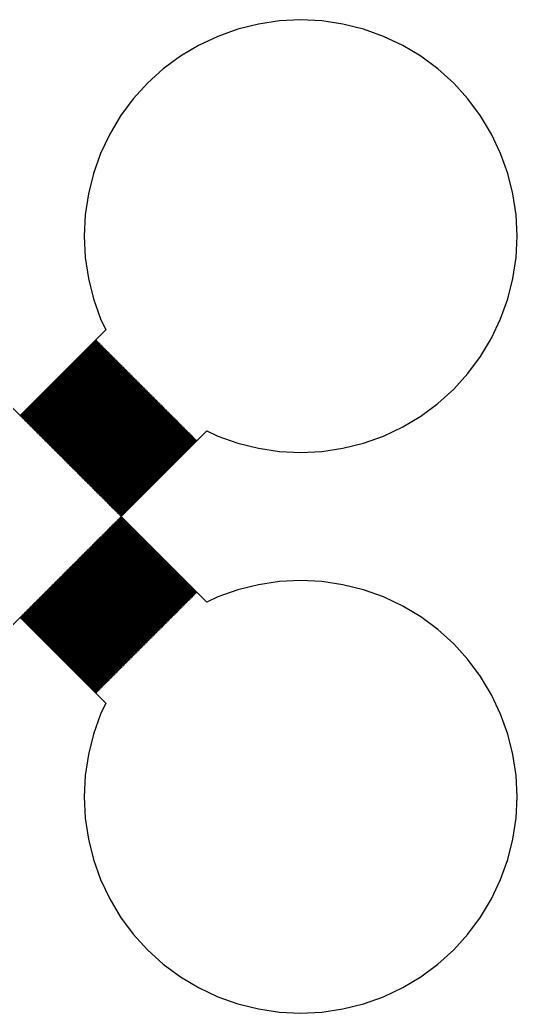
# Model space of a CAD drawing. Extents: x 1 to 107, y 1 to 71.
# Drawn here: x 27 to 34.97, y 1.03 to 16.97 of the extents above; entities that cross this region are included whole.
import ezdxf

# ---------------------------------------------------------------- set-up
doc = ezdxf.new("R2010")
doc.units = 0

msp = doc.modelspace()

# ---------------------------------------------------------------- linework, layer by layer
for p, q in [((30.8202, 16.9005), (30.4899, 16.8178)), ((31.1571, 16.9505), (30.8202, 16.9005)), ((31.4972, 16.9672), (31.1571, 16.9505)), ((31.8373, 16.9505), (31.4972, 16.9672)), ((32.1741, 16.9005), (31.8373, 16.9505)), ((32.5045, 16.8178), (32.1741, 16.9005)), ((30.4899, 16.8178), (30.1693, 16.703)), ((32.8251, 16.703), (32.5045, 16.8178)), ((30.1693, 16.703), (29.8615, 16.5574)), ((33.1329, 16.5574), (32.8251, 16.703)), ((29.8615, 16.5574), (29.5694, 16.3824)), ((33.425, 16.3824), (33.1329, 16.5574)), ((29.5694, 16.3824), (29.2959, 16.1795)), ((33.6985, 16.1795), (33.425, 16.3824)), ((29.2959, 16.1795), (29.0435, 15.9508)), ((33.9508, 15.9508), (33.6985, 16.1795)), ((29.0435, 15.9508), (28.8148, 15.6985)), ((34.1795, 15.6985), (33.9508, 15.9508)), ((28.8148, 15.6985), (28.612, 15.425)), ((34.3824, 15.425), (34.1795, 15.6985)), ((28.612, 15.425), (28.4369, 15.1329)), ((34.5574, 15.1329), (34.3824, 15.425)), ((28.4369, 15.1329), (28.2913, 14.8251)), ((34.703, 14.8251), (34.5574, 15.1329)), ((28.2913, 14.8251), (28.1766, 14.5045)), ((34.8178, 14.5045), (34.703, 14.8251)), ((28.1766, 14.5045), (28.0939, 14.1741)), ((34.9005, 14.1741), (34.8178, 14.5045)), ((28.0939, 14.1741), (28.0439, 13.8373)), ((34.9505, 13.8373), (34.9005, 14.1741)), ((28.0439, 13.8373), (28.0272, 13.4972)), ((34.9672, 13.4972), (34.9505, 13.8373)), ((28.0272, 13.4972), (28.0439, 13.1571)), ((34.9505, 13.1571), (34.9672, 13.4972)), ((28.0439, 13.1571), (28.0939, 12.8202)), ((34.9005, 12.8202), (34.9505, 13.1571)), ((28.0939, 12.8202), (28.1766, 12.4899)), ((34.8178, 12.4899), (34.9005, 12.8202)), ((28.1766, 12.4899), (28.2913, 12.1693)), ((34.703, 12.1693), (34.8178, 12.4899)), ((28.2913, 12.1693), (28.3744, 11.9937)), ((34.5574, 11.8615), (34.703, 12.1693)), ((27, 10.6192), (25.6256, 11.9937)), ((28.3744, 11.9937), (27, 10.6192)), ((27.0071, 10.6122), (28.2212, 11.8263)), ((28.2282, 11.8192), (27.0141, 10.6051)), ((27.0212, 10.598), (28.2353, 11.8121)), ((28.2424, 11.8051), (27.0283, 10.591)), ((27.0354, 10.5839), (28.2495, 11.798)), ((28.2212, 11.8263), (28.2282, 11.8192)), ((28.2353, 11.8121), (28.2424, 11.8051)), ((28.2495, 11.798), (28.2565, 11.7909)), ((34.3824, 11.5694), (34.5574, 11.8615)), ((28.2565, 11.7909), (27.0424, 10.5768)), ((27.0495, 10.5698), (28.2636, 11.7839)), ((28.2707, 11.7768), (27.0566, 10.5627)), ((27.0636, 10.5556), (28.2777, 11.7697)), ((28.2848, 11.7626), (27.0707, 10.5486)), ((27.0778, 10.5415), (28.2919, 11.7556)), ((28.299, 11.7485), (27.0848, 10.5344)), ((27.0919, 10.5273), (28.306, 11.7414)), ((28.3131, 11.7344), (27.099, 10.5203)), ((27.106, 10.5132), (28.3202, 11.7273)), ((28.3272, 11.7202), (27.1131, 10.5061)), ((27.1202, 10.499), (28.3343, 11.7132)), ((28.3414, 11.7061), (27.1273, 10.492)), ((27.1343, 10.4849), (28.3484, 11.699)), ((28.3555, 11.6919), (27.1414, 10.4778)), ((27.1485, 10.4708), (28.3626, 11.6849)), ((28.3697, 11.6778), (27.1556, 10.4637)), ((27.1626, 10.4566), (28.3767, 11.6707)), ((28.3838, 11.6637), (27.1697, 10.4496)), ((27.1768, 10.4425), (28.3909, 11.6566)), ((28.3979, 11.6495), (27.1838, 10.4354)), ((27.1909, 10.4283), (28.405, 11.6425)), ((28.4121, 11.6354), (27.198, 10.4213)), ((28.2636, 11.7839), (28.2707, 11.7768)), ((28.2777, 11.7697), (28.2848, 11.7626)), ((28.2919, 11.7556), (28.299, 11.7485)), ((28.306, 11.7414), (28.3131, 11.7344)), ((28.3202, 11.7273), (28.3272, 11.7202)), ((28.3343, 11.7132), (28.3414, 11.7061)), ((28.3484, 11.699), (28.3555, 11.6919)), ((28.3626, 11.6849), (28.3697, 11.6778)), ((28.3767, 11.6707), (28.3838, 11.6637)), ((28.3909, 11.6566), (28.3979, 11.6495)), ((28.405, 11.6425), (28.4121, 11.6354)), ((27.205, 10.4142), (28.4192, 11.6283)), ((28.4262, 11.6212), (27.2121, 10.4071)), ((27.2192, 10.4001), (28.4333, 11.6142)), ((28.4404, 11.6071), (27.2263, 10.393)), ((27.2333, 10.3859), (28.4474, 11.6)), ((28.4545, 11.5929), (27.2404, 10.3788)), ((27.2475, 10.3718), (28.4616, 11.5859)), ((28.4687, 11.5788), (27.2545, 10.3647)), ((27.2616, 10.3576), (28.4757, 11.5717)), ((28.4828, 11.5647), (27.2687, 10.3506)), ((27.2758, 10.3435), (28.4899, 11.5576)), ((28.4969, 11.5505), (27.2828, 10.3364)), ((27.2899, 10.3293), (28.504, 11.5434)), ((28.5111, 11.5364), (27.297, 10.3223)), ((27.304, 10.3152), (28.5182, 11.5293)), ((28.5252, 11.5222), (27.3111, 10.3081)), ((27.3182, 10.3011), (28.5323, 11.5152)), ((28.5394, 11.5081), (27.3253, 10.294)), ((27.3323, 10.2869), (28.5464, 11.501)), ((28.5535, 11.494), (27.3394, 10.2798)), ((27.3465, 10.2728), (28.5606, 11.4869)), ((28.5677, 11.4798), (27.3535, 10.2657)), ((28.4192, 11.6283), (28.4262, 11.6212)), ((28.4333, 11.6142), (28.4404, 11.6071)), ((28.4474, 11.6), (28.4545, 11.5929)), ((28.4616, 11.5859), (28.4687, 11.5788)), ((28.4757, 11.5717), (28.4828, 11.5647)), ((28.4899, 11.5576), (28.4969, 11.5505)), ((28.504, 11.5434), (28.5111, 11.5364)), ((28.5182, 11.5293), (28.5252, 11.5222)), ((28.5323, 11.5152), (28.5394, 11.5081)), ((28.5464, 11.501), (28.5535, 11.494)), ((28.5606, 11.4869), (28.5677, 11.4798)), ((34.1795, 11.2959), (34.3824, 11.5694)), ((27.3606, 10.2586), (28.5747, 11.4727)), ((28.5818, 11.4657), (27.3677, 10.2516)), ((27.3748, 10.2445), (28.5889, 11.4586)), ((28.5959, 11.4515), (27.3818, 10.2374)), ((27.3889, 10.2303), (28.603, 11.4444)), ((28.6101, 11.4374), (27.396, 10.2233)), ((27.403, 10.2162), (28.6171, 11.4303)), ((28.6242, 11.4232), (27.4101, 10.2091)), ((27.4172, 10.2021), (28.6313, 11.4162)), ((28.6384, 11.4091), (27.4243, 10.195)), ((27.4313, 10.1879), (28.6454, 11.402)), ((28.6525, 11.395), (27.4384, 10.1808)), ((27.4455, 10.1738), (28.6596, 11.3879)), ((28.6667, 11.3808), (27.4525, 10.1667)), ((27.4596, 10.1596), (28.6737, 11.3737)), ((28.6808, 11.3667), (27.4667, 10.1526)), ((27.4738, 10.1455), (28.6879, 11.3596)), ((28.6949, 11.3525), (27.4808, 10.1384)), ((27.4879, 10.1313), (28.702, 11.3455)), ((28.7091, 11.3384), (27.495, 10.1243)), ((27.502, 10.1172), (28.7161, 11.3313)), ((28.7232, 11.3242), (27.5091, 10.1101)), ((27.5162, 10.1031), (28.7303, 11.3172)), ((28.5747, 11.4727), (28.5818, 11.4657)), ((28.5889, 11.4586), (28.5959, 11.4515)), ((28.603, 11.4444), (28.6101, 11.4374)), ((28.6171, 11.4303), (28.6242, 11.4232)), ((28.6313, 11.4162), (28.6384, 11.4091)), ((28.6454, 11.402), (28.6525, 11.395)), ((28.6596, 11.3879), (28.6667, 11.3808)), ((28.6737, 11.3737), (28.6808, 11.3667)), ((28.6879, 11.3596), (28.6949, 11.3525)), ((28.702, 11.3455), (28.7091, 11.3384)), ((28.7161, 11.3313), (28.7232, 11.3242)), ((28.7303, 11.3172), (28.7374, 11.3101)), ((28.7374, 11.3101), (27.5232, 10.096)), ((27.5303, 10.0889), (28.7444, 11.303)), ((28.7515, 11.296), (27.5374, 10.0818)), ((27.5445, 10.0748), (28.7586, 11.2889)), ((28.7656, 11.2818), (27.5515, 10.0677)), ((27.5586, 10.0606), (28.7727, 11.2747)), ((28.7798, 11.2677), (27.5657, 10.0536)), ((27.5728, 10.0465), (28.7868, 11.2606)), ((28.7939, 11.2535), (27.5798, 10.0394)), ((27.5869, 10.0323), (28.801, 11.2465)), ((28.8081, 11.2394), (27.594, 10.0253)), ((27.601, 10.0182), (28.8151, 11.2323)), ((28.8222, 11.2253), (27.6081, 10.0111)), ((27.6152, 10.0041), (28.8293, 11.2182)), ((28.8363, 11.2111), (27.6222, 9.99701)), ((27.6293, 9.98993), (28.8434, 11.204)), ((28.8505, 11.197), (27.6364, 9.98286)), ((27.6435, 9.97578), (28.8576, 11.1899)), ((28.8646, 11.1828), (27.6505, 9.96872)), ((27.6576, 9.96165), (28.8717, 11.1758)), ((28.8788, 11.1687), (27.6647, 9.95457)), ((27.6717, 9.94749), (28.8858, 11.1616)), ((28.8929, 11.1545), (27.6788, 9.94043)), ((28.7444, 11.303), (28.7515, 11.296)), ((28.7586, 11.2889), (28.7656, 11.2818)), ((28.7727, 11.2747), (28.7798, 11.2677)), ((28.7868, 11.2606), (28.7939, 11.2535)), ((28.801, 11.2465), (28.8081, 11.2394)), ((28.8151, 11.2323), (28.8222, 11.2253)), ((28.8293, 11.2182), (28.8363, 11.2111)), ((28.8434, 11.204), (28.8505, 11.197)), ((28.8576, 11.1899), (28.8646, 11.1828)), ((28.8717, 11.1758), (28.8788, 11.1687)), ((28.8858, 11.1616), (28.8929, 11.1545)), ((33.9508, 11.0435), (34.1795, 11.2959)), ((27.6859, 9.93335), (28.9, 11.1475)), ((28.9071, 11.1404), (27.6929, 9.92628)), ((27.7, 9.91922), (28.9141, 11.1333)), ((28.9212, 11.1263), (27.7071, 9.91214)), ((27.7142, 9.90508), (28.9283, 11.1192)), ((28.9353, 11.1121), (27.7212, 9.89801)), ((27.7283, 9.89093), (28.9424, 11.105)), ((28.9495, 11.098), (27.7354, 9.88387)), ((27.7425, 9.87679), (28.9566, 11.0909)), ((28.9636, 11.0838), (27.7495, 9.86972)), ((27.7566, 9.86266), (28.9707, 11.0768)), ((28.9778, 11.0697), (27.7637, 9.85558)), ((27.7707, 9.84851), (28.9848, 11.0626)), ((28.9919, 11.0556), (27.7778, 9.84145)), ((27.7849, 9.83437), (28.999, 11.0485)), ((29.0061, 11.0414), (27.7919, 9.8273)), ((27.799, 9.82022), (29.0131, 11.0343)), ((29.0202, 11.0273), (27.8061, 9.81316)), ((27.8132, 9.80609), (29.0273, 11.0202)), ((29.0343, 11.0131), (27.8202, 9.79901)), ((27.8273, 9.79195), (29.0414, 11.0061)), ((29.0485, 10.999), (27.8344, 9.78488)), ((28.9, 11.1475), (28.9071, 11.1404)), ((28.9141, 11.1333), (28.9212, 11.1263)), ((28.9283, 11.1192), (28.9353, 11.1121)), ((28.9424, 11.105), (28.9495, 11.098)), ((28.9566, 11.0909), (28.9636, 11.0838)), ((28.9707, 11.0768), (28.9778, 11.0697)), ((28.9848, 11.0626), (28.9919, 11.0556)), ((28.999, 11.0485), (29.0061, 11.0414)), ((29.0131, 11.0343), (29.0202, 11.0273)), ((29.0273, 11.0202), (29.0343, 11.0131)), ((29.0414, 11.0061), (29.0485, 10.999)), ((33.6985, 10.8148), (33.9508, 11.0435)), ((27.8414, 9.7778), (29.0556, 10.9919)), ((29.0626, 10.9848), (27.8485, 9.77074)), ((27.8556, 9.76367), (29.0697, 10.9778)), ((29.0768, 10.9707), (27.8627, 9.75659)), ((27.8697, 9.74953), (29.0838, 10.9636)), ((29.0909, 10.9566), (27.8768, 9.74246)), ((27.8839, 9.73538), (29.098, 10.9495)), ((29.105, 10.9424), (27.8909, 9.72832)), ((27.898, 9.72124), (29.1121, 10.9353)), ((29.1192, 10.9283), (27.9051, 9.71417)), ((27.9121, 9.70709), (29.1263, 10.9212)), ((29.1333, 10.9141), (27.9192, 9.70003)), ((27.9263, 9.69295), (29.1404, 10.9071)), ((29.1475, 10.9), (27.9333, 9.68588)), ((27.9404, 9.6788), (29.1545, 10.8929)), ((29.1616, 10.8858), (27.9475, 9.67174)), ((27.9546, 9.66467), (29.1687, 10.8788)), ((29.1758, 10.8717), (27.9617, 9.65759)), ((27.9687, 9.65053), (29.1828, 10.8646)), ((29.1899, 10.8576), (27.9758, 9.64346)), ((27.9829, 9.63638), (29.197, 10.8505)), ((29.204, 10.8434), (27.9899, 9.62932)), ((27.997, 9.62224), (29.2111, 10.8363)), ((29.0556, 10.9919), (29.0626, 10.9848)), ((29.0697, 10.9778), (29.0768, 10.9707)), ((29.0838, 10.9636), (29.0909, 10.9566)), ((29.098, 10.9495), (29.105, 10.9424)), ((29.1121, 10.9353), (29.1192, 10.9283)), ((29.1263, 10.9212), (29.1333, 10.9141)), ((29.1404, 10.9071), (29.1475, 10.9)), ((29.1545, 10.8929), (29.1616, 10.8858)), ((29.1687, 10.8788), (29.1758, 10.8717)), ((29.1828, 10.8646), (29.1899, 10.8576)), ((29.197, 10.8505), (29.204, 10.8434)), ((29.2111, 10.8363), (29.2182, 10.8293)), ((29.2182, 10.8293), (28.0041, 9.61517)), ((28.0111, 9.60811), (29.2253, 10.8222)), ((29.2323, 10.8151), (28.0182, 9.60103)), ((28.0253, 9.59396), (29.2394, 10.8081)), ((29.2465, 10.801), (28.0323, 9.5869)), ((28.0394, 9.57982), (29.2535, 10.7939)), ((29.2606, 10.7868), (28.0465, 9.57275)), ((28.0536, 9.56567), (29.2677, 10.7798)), ((29.2747, 10.7727), (28.0606, 9.55861)), ((28.0677, 9.55153), (29.2818, 10.7656)), ((29.2889, 10.7586), (28.0748, 9.54446)), ((28.0818, 9.53738), (29.296, 10.7515)), ((29.303, 10.7444), (28.0889, 9.53032)), ((28.096, 9.52324), (29.3101, 10.7374)), ((29.3172, 10.7303), (28.1031, 9.51617)), ((28.1101, 9.50911), (29.3242, 10.7232)), ((29.3313, 10.7161), (28.1172, 9.50203)), ((28.1243, 9.49496), (29.3384, 10.7091)), ((29.3455, 10.702), (28.1313, 9.4879)), ((28.1384, 9.48082), (29.3525, 10.6949)), ((29.3596, 10.6879), (28.1455, 9.47375)), ((28.1526, 9.46669), (29.3667, 10.6808)), ((29.2253, 10.8222), (29.2323, 10.8151)), ((29.2394, 10.8081), (29.2465, 10.801)), ((29.2535, 10.7939), (29.2606, 10.7868)), ((29.2677, 10.7798), (29.2747, 10.7727)), ((29.2818, 10.7656), (29.2889, 10.7586)), ((29.296, 10.7515), (29.303, 10.7444)), ((29.3101, 10.7374), (29.3172, 10.7303)), ((29.3242, 10.7232), (29.3313, 10.7161)), ((29.3384, 10.7091), (29.3455, 10.702)), ((29.3525, 10.6949), (29.3596, 10.6879)), ((29.3667, 10.6808), (29.3737, 10.6737)), ((33.425, 10.612), (33.6985, 10.8148)), ((27.0141, 10.6051), (27.0071, 10.6122)), ((27.0283, 10.591), (27.0212, 10.598)), ((27.0424, 10.5768), (27.0354, 10.5839)), ((27.0566, 10.5627), (27.0495, 10.5698)), ((27.0707, 10.5486), (27.0636, 10.5556)), ((27.0848, 10.5344), (27.0778, 10.5415)), ((27.099, 10.5203), (27.0919, 10.5273)), ((29.3737, 10.6737), (28.1596, 9.45961)), ((28.1667, 9.45255), (29.3808, 10.6667)), ((29.3879, 10.6596), (28.1738, 9.44547)), ((28.1808, 9.4384), (29.395, 10.6525)), ((29.402, 10.6454), (28.1879, 9.43134)), ((28.195, 9.42426), (29.4091, 10.6384)), ((29.4162, 10.6313), (28.2021, 9.41718)), ((28.2091, 9.41011), (29.4232, 10.6242)), ((29.4303, 10.6171), (28.2162, 9.40303)), ((28.2233, 9.39597), (29.4374, 10.6101)), ((29.4444, 10.603), (28.2303, 9.3889)), ((28.2374, 9.38182), (29.4515, 10.5959)), ((29.4586, 10.5889), (28.2445, 9.37476)), ((28.2516, 9.36768), (29.4657, 10.5818)), ((29.4727, 10.5747), (28.2586, 9.36061)), ((28.2657, 9.35355), (29.4798, 10.5677)), ((29.4869, 10.5606), (28.2728, 9.34647)), ((28.2798, 9.3394), (29.494, 10.5535)), ((29.501, 10.5464), (28.2869, 9.33234)), ((28.294, 9.32526), (29.5081, 10.5394)), ((29.5152, 10.5323), (28.3011, 9.31819)), ((28.3081, 9.31113), (29.5222, 10.5252)), ((29.5293, 10.5182), (28.3152, 9.30405)), ((29.3808, 10.6667), (29.3879, 10.6596)), ((29.395, 10.6525), (29.402, 10.6454)), ((29.4091, 10.6384), (29.4162, 10.6313)), ((29.4232, 10.6242), (29.4303, 10.6171)), ((29.4374, 10.6101), (29.4444, 10.603)), ((29.4515, 10.5959), (29.4586, 10.5889)), ((29.4657, 10.5818), (29.4727, 10.5747)), ((29.4798, 10.5677), (29.4869, 10.5606)), ((29.494, 10.5535), (29.501, 10.5464)), ((29.5081, 10.5394), (29.5152, 10.5323)), ((29.5222, 10.5252), (29.5293, 10.5182)), ((33.1329, 10.4369), (33.425, 10.612)), ((27.1131, 10.5061), (27.106, 10.5132)), ((27.1273, 10.492), (27.1202, 10.499)), ((27.1414, 10.4778), (27.1343, 10.4849)), ((27.1556, 10.4637), (27.1485, 10.4708)), ((27.1697, 10.4496), (27.1626, 10.4566)), ((27.1838, 10.4354), (27.1768, 10.4425)), ((27.198, 10.4213), (27.1909, 10.4283)), ((27.2121, 10.4071), (27.205, 10.4142)), ((27.2263, 10.393), (27.2192, 10.4001)), ((27.2404, 10.3788), (27.2333, 10.3859)), ((27.2545, 10.3647), (27.2475, 10.3718)), ((27.2687, 10.3506), (27.2616, 10.3576)), ((28.3223, 9.29698), (29.5364, 10.5111)), ((29.5434, 10.504), (28.3293, 9.2899)), ((28.3364, 9.28284), (29.5505, 10.4969)), ((29.5576, 10.4899), (28.3435, 9.27576)), ((28.3506, 9.26869), (29.5647, 10.4828)), ((29.5717, 10.4757), (28.3576, 9.26161)), ((28.3647, 9.25455), (29.5788, 10.4687)), ((29.5859, 10.4616), (28.3718, 9.24747)), ((28.3788, 9.2404), (29.5929, 10.4545)), ((29.6, 10.4474), (28.3859, 9.23334)), ((28.393, 9.22626), (29.6071, 10.4404)), ((29.6142, 10.4333), (28.4001, 9.21919)), ((28.4071, 9.21213), (29.6212, 10.4262)), ((29.6283, 10.4192), (28.4142, 9.20505)), ((28.4213, 9.19798), (29.6354, 10.4121)), ((29.6425, 10.405), (28.4283, 9.1909)), ((28.4354, 9.18384), (29.6495, 10.3979)), ((29.6566, 10.3909), (28.4425, 9.17677)), ((28.4496, 9.16969), (29.6637, 10.3838)), ((29.6707, 10.3767), (28.4566, 9.16263)), ((28.4637, 9.15556), (29.6778, 10.3697)), ((29.6849, 10.3626), (28.4708, 9.14848)), ((28.6192, 9), (29.9937, 10.3744)), ((29.5364, 10.5111), (29.5434, 10.504)), ((29.5505, 10.4969), (29.5576, 10.4899)), ((29.5647, 10.4828), (29.5717, 10.4757)), ((29.5788, 10.4687), (29.5859, 10.4616)), ((29.5929, 10.4545), (29.6, 10.4474)), ((29.6071, 10.4404), (29.6142, 10.4333)), ((29.6212, 10.4262), (29.6283, 10.4192)), ((29.6354, 10.4121), (29.6425, 10.405)), ((29.6495, 10.3979), (29.6566, 10.3909)), ((29.6637, 10.3838), (29.6707, 10.3767)), ((29.6778, 10.3697), (29.6849, 10.3626)), ((29.9937, 10.3744), (30.1693, 10.2913)), ((32.8251, 10.2913), (33.1329, 10.4369)), ((27.2828, 10.3364), (27.2758, 10.3435)), ((27.297, 10.3223), (27.2899, 10.3293)), ((27.3111, 10.3081), (27.304, 10.3152)), ((27.3253, 10.294), (27.3182, 10.3011)), ((27.3394, 10.2798), (27.3323, 10.2869)), ((27.3535, 10.2657), (27.3465, 10.2728)), ((27.3677, 10.2516), (27.3606, 10.2586)), ((27.3818, 10.2374), (27.3748, 10.2445)), ((27.396, 10.2233), (27.3889, 10.2303)), ((27.4101, 10.2091), (27.403, 10.2162)), ((27.4243, 10.195), (27.4172, 10.2021)), ((28.4778, 9.14142), (29.6919, 10.3555)), ((29.699, 10.3484), (28.4849, 9.13434)), ((28.492, 9.12727), (29.7061, 10.3414)), ((29.7132, 10.3343), (28.499, 9.12019)), ((28.5061, 9.11313), (29.7202, 10.3272)), ((29.7273, 10.3202), (28.5132, 9.10605)), ((28.5203, 9.09898), (29.7344, 10.3131)), ((29.7414, 10.306), (28.5273, 9.0919)), ((28.5344, 9.08484), (29.7485, 10.299)), ((29.7556, 10.2919), (28.5415, 9.07777)), ((28.5486, 9.07069), (29.7626, 10.2848)), ((29.7697, 10.2777), (28.5556, 9.06363)), ((28.5627, 9.05656), (29.7768, 10.2707)), ((29.7839, 10.2636), (28.5698, 9.04948)), ((28.5768, 9.04242), (29.7909, 10.2565)), ((29.798, 10.2495), (28.5839, 9.03535)), ((28.591, 9.02827), (29.8051, 10.2424)), ((29.8121, 10.2353), (28.598, 9.02121)), ((28.6051, 9.01413), (29.8192, 10.2282)), ((29.8263, 10.2212), (28.6122, 9.00706)), ((29.6919, 10.3555), (29.699, 10.3484)), ((29.7061, 10.3414), (29.7132, 10.3343)), ((29.7202, 10.3272), (29.7273, 10.3202)), ((29.7344, 10.3131), (29.7414, 10.306)), ((29.7485, 10.299), (29.7556, 10.2919)), ((29.7626, 10.2848), (29.7697, 10.2777)), ((29.7768, 10.2707), (29.7839, 10.2636)), ((29.7909, 10.2565), (29.798, 10.2495)), ((29.8051, 10.2424), (29.8121, 10.2353)), ((29.8192, 10.2282), (29.8263, 10.2212)), ((30.1693, 10.2913), (30.4899, 10.1766)), ((32.5045, 10.1766), (32.8251, 10.2913)), ((27.4384, 10.1808), (27.4313, 10.1879)), ((27.4525, 10.1667), (27.4455, 10.1738)), ((27.4667, 10.1526), (27.4596, 10.1596)), ((27.4808, 10.1384), (27.4738, 10.1455)), ((27.495, 10.1243), (27.4879, 10.1313)), ((27.5091, 10.1101), (27.502, 10.1172)), ((27.5232, 10.096), (27.5162, 10.1031)), ((27.5374, 10.0818), (27.5303, 10.0889)), ((27.5515, 10.0677), (27.5445, 10.0748)), ((27.5657, 10.0536), (27.5586, 10.0606)), ((27.5798, 10.0394), (27.5728, 10.0465)), ((30.4899, 10.1766), (30.8202, 10.0939)), ((30.8202, 10.0939), (31.1571, 10.0439)), ((31.1571, 10.0439), (31.4972, 10.0272)), ((31.4972, 10.0272), (31.8373, 10.0439)), ((31.8373, 10.0439), (32.1741, 10.0939)), ((32.1741, 10.0939), (32.5045, 10.1766)), ((27.594, 10.0253), (27.5869, 10.0323)), ((27.6081, 10.0111), (27.601, 10.0182)), ((27.6222, 9.99701), (27.6152, 10.0041)), ((27.6364, 9.98286), (27.6293, 9.98993)), ((27.6505, 9.96872), (27.6435, 9.97578)), ((27.6647, 9.95457), (27.6576, 9.96165)), ((27.6788, 9.94043), (27.6717, 9.94749)), ((27.6929, 9.92628), (27.6859, 9.93335)), ((27.7071, 9.91214), (27.7, 9.91922)), ((27.7212, 9.89801), (27.7142, 9.90508)), ((27.7354, 9.88387), (27.7283, 9.89093)), ((27.7495, 9.86972), (27.7425, 9.87679)), ((27.7637, 9.85558), (27.7566, 9.86266)), ((27.7778, 9.84145), (27.7707, 9.84851)), ((27.7919, 9.8273), (27.7849, 9.83437)), ((27.8061, 9.81316), (27.799, 9.82022)), ((27.8202, 9.79901), (27.8132, 9.80609)), ((27.8344, 9.78488), (27.8273, 9.79195)), ((27.8485, 9.77074), (27.8414, 9.7778)), ((27.8627, 9.75659), (27.8556, 9.76367)), ((27.8768, 9.74246), (27.8697, 9.74953)), ((27.8909, 9.72832), (27.8839, 9.73538)), ((27.9051, 9.71417), (27.898, 9.72124)), ((27.9192, 9.70003), (27.9121, 9.70709)), ((27.9333, 9.68588), (27.9263, 9.69295)), ((27.9475, 9.67174), (27.9404, 9.6788)), ((27.9617, 9.65759), (27.9546, 9.66467)), ((27.9758, 9.64346), (27.9687, 9.65053)), ((27.9899, 9.62932), (27.9829, 9.63638)), ((28.0041, 9.61517), (27.997, 9.62224)), ((28.0182, 9.60103), (28.0111, 9.60811)), ((28.0323, 9.5869), (28.0253, 9.59396)), ((28.0465, 9.57275), (28.0394, 9.57982)), ((28.0606, 9.55861), (28.0536, 9.56567)), ((28.0748, 9.54446), (28.0677, 9.55153)), ((28.0889, 9.53032), (28.0818, 9.53738)), ((28.1031, 9.51617), (28.096, 9.52324)), ((28.1172, 9.50203), (28.1101, 9.50911)), ((28.1313, 9.4879), (28.1243, 9.49496)), ((28.1455, 9.47375), (28.1384, 9.48082)), ((28.1596, 9.45961), (28.1526, 9.46669)), ((28.1738, 9.44547), (28.1667, 9.45255)), ((28.1879, 9.43134), (28.1808, 9.4384)), ((28.2021, 9.41718), (28.195, 9.42426)), ((28.2162, 9.40303), (28.2091, 9.41011)), ((28.2303, 9.3889), (28.2233, 9.39597)), ((28.2445, 9.37476), (28.2374, 9.38182)), ((28.2586, 9.36061), (28.2516, 9.36768)), ((28.2728, 9.34647), (28.2657, 9.35355)), ((28.2869, 9.33234), (28.2798, 9.3394)), ((28.3011, 9.31819), (28.294, 9.32526)), ((28.3152, 9.30405), (28.3081, 9.31113)), ((28.3293, 9.2899), (28.3223, 9.29698)), ((28.3435, 9.27576), (28.3364, 9.28284)), ((28.3576, 9.26161), (28.3506, 9.26869)), ((28.3718, 9.24747), (28.3647, 9.25455)), ((28.3859, 9.23334), (28.3788, 9.2404)), ((28.4001, 9.21919), (28.393, 9.22626)), ((28.4142, 9.20505), (28.4071, 9.21213)), ((28.4283, 9.1909), (28.4213, 9.19798)), ((28.4425, 9.17677), (28.4354, 9.18384)), ((28.4566, 9.16263), (28.4496, 9.16969)), ((28.4708, 9.14848), (28.4637, 9.15556)), ((28.4849, 9.13434), (28.4778, 9.14142)), ((28.499, 9.12019), (28.492, 9.12727)), ((28.5132, 9.10605), (28.5061, 9.11313)), ((28.5273, 9.0919), (28.5203, 9.09898)), ((28.5415, 9.07777), (28.5344, 9.08484)), ((28.5556, 9.06363), (28.5486, 9.07069)), ((28.5486, 8.92931), (28.5556, 8.93637)), ((29.7626, 7.71519), (28.5486, 8.92931)), ((28.5556, 8.93637), (29.7697, 7.72226)), ((28.5698, 9.04948), (28.5627, 9.05656)), ((28.5627, 8.94344), (28.5698, 8.95052)), ((29.7768, 7.72932), (28.5627, 8.94344)), ((28.5698, 8.95052), (29.7839, 7.7364)), ((28.5839, 9.03535), (28.5768, 9.04242)), ((28.5768, 8.95758), (28.5839, 8.96465)), ((29.7909, 7.74347), (28.5768, 8.95758)), ((28.5839, 8.96465), (29.798, 7.75053)), ((28.598, 9.02121), (28.591, 9.02827)), ((28.591, 8.97173), (28.598, 8.97879)), ((29.8051, 7.75761), (28.591, 8.97173)), ((28.598, 8.97879), (29.8121, 7.76468)), ((28.6122, 9.00706), (28.6051, 9.01413)), ((28.6051, 8.98587), (28.6122, 8.99294)), ((29.8192, 7.77176), (28.6051, 8.98587)), ((28.6122, 8.99294), (29.8263, 7.77882)), ((29.9937, 7.62561), (28.6192, 9)), ((28.3788, 8.7596), (28.3859, 8.76666)), ((28.3859, 8.76666), (29.6, 7.55255)), ((28.393, 8.77374), (28.4001, 8.78081)), ((29.6071, 7.55963), (28.393, 8.77374)), ((28.4001, 8.78081), (29.6142, 7.5667)), ((28.4071, 8.78787), (28.4142, 8.79495)), ((29.6212, 7.57376), (28.4071, 8.78787)), ((28.4142, 8.79495), (29.6283, 7.58084)), ((28.4213, 8.80202), (28.4283, 8.8091)), ((29.6354, 7.58791), (28.4213, 8.80202)), ((28.4283, 8.8091), (29.6425, 7.59499)), ((28.4354, 8.81616), (28.4425, 8.82323)), ((29.6495, 7.60205), (28.4354, 8.81616)), ((28.4425, 8.82323), (29.6566, 7.60912)), ((28.4496, 8.83031), (28.4566, 8.83737)), ((29.6637, 7.6162), (28.4496, 8.83031)), ((28.4566, 8.83737), (29.6707, 7.62326)), ((28.4637, 8.84444), (28.4708, 8.85152)), ((29.6778, 7.63034), (28.4637, 8.84444)), ((28.4708, 8.85152), (29.6849, 7.63741)), ((28.4778, 8.85858), (28.4849, 8.86566)), ((29.6919, 7.64449), (28.4778, 8.85858)), ((28.4849, 8.86566), (29.699, 7.65155)), ((28.492, 8.87273), (28.499, 8.87981)), ((29.7061, 7.65863), (28.492, 8.87273)), ((28.499, 8.87981), (29.7132, 7.6657)), ((28.5061, 8.88687), (28.5132, 8.89395)), ((29.7202, 7.67276), (28.5061, 8.88687)), ((28.5132, 8.89395), (29.7273, 7.67984)), ((28.5203, 8.90102), (28.5273, 8.9081)), ((29.7344, 7.6869), (28.5203, 8.90102)), ((28.5273, 8.9081), (29.7414, 7.69398)), ((28.5344, 8.91516), (28.5415, 8.92223)), ((29.7485, 7.70105), (28.5344, 8.91516)), ((28.5415, 8.92223), (29.7556, 7.70811)), ((28.2233, 8.60403), (28.2303, 8.6111)), ((28.2303, 8.6111), (29.4444, 7.39699)), ((28.2374, 8.61818), (28.2445, 8.62524)), ((29.4515, 7.40407), (28.2374, 8.61818)), ((28.2445, 8.62524), (29.4586, 7.41113)), ((28.2516, 8.63232), (28.2586, 8.63939)), ((29.4657, 7.41821), (28.2516, 8.63232)), ((28.2586, 8.63939), (29.4727, 7.42528)), ((28.2657, 8.64645), (28.2728, 8.65353)), ((29.4798, 7.43234), (28.2657, 8.64645)), ((28.2728, 8.65353), (29.4869, 7.43942)), ((28.2798, 8.6606), (28.2869, 8.66766)), ((29.494, 7.44649), (28.2798, 8.6606)), ((28.2869, 8.66766), (29.501, 7.45355)), ((28.294, 8.67474), (28.3011, 8.68181)), ((29.5081, 7.46063), (28.294, 8.67474)), ((28.3011, 8.68181), (29.5152, 7.4677)), ((28.3081, 8.68887), (28.3152, 8.69595)), ((29.5222, 7.47476), (28.3081, 8.68887)), ((28.3152, 8.69595), (29.5293, 7.48184)), ((28.3223, 8.70302), (28.3293, 8.7101)), ((29.5364, 7.48891), (28.3223, 8.70302)), ((28.3293, 8.7101), (29.5434, 7.49599)), ((28.3364, 8.71716), (28.3435, 8.72424)), ((29.5505, 7.50307), (28.3364, 8.71716)), ((28.3435, 8.72424), (29.5576, 7.51013)), ((28.3506, 8.73131), (28.3576, 8.73839)), ((29.5647, 7.51721), (28.3506, 8.73131)), ((28.3576, 8.73839), (29.5717, 7.52428)), ((28.3647, 8.74545), (28.3718, 8.75253)), ((29.5788, 7.53134), (28.3647, 8.74545)), ((28.3718, 8.75253), (29.5859, 7.53842)), ((29.5929, 7.54549), (28.3788, 8.7596)), ((28.0677, 8.44847), (28.0748, 8.45554)), ((29.2818, 7.23436), (28.0677, 8.44847)), ((28.0748, 8.45554), (29.2889, 7.24144)), ((28.0818, 8.46262), (28.0889, 8.46968)), ((29.296, 7.2485), (28.0818, 8.46262)), ((28.0889, 8.46968), (29.303, 7.25557)), ((28.096, 8.47676), (28.1031, 8.48383)), ((29.3101, 7.26265), (28.096, 8.47676)), ((28.1031, 8.48383), (29.3172, 7.26971)), ((28.1101, 8.49089), (28.1172, 8.49797)), ((29.3242, 7.27678), (28.1101, 8.49089)), ((28.1172, 8.49797), (29.3313, 7.28386)), ((28.1243, 8.50504), (28.1313, 8.5121)), ((29.3384, 7.29092), (28.1243, 8.50504)), ((28.1313, 8.5121), (29.3455, 7.29799)), ((28.1384, 8.51918), (28.1455, 8.52625)), ((29.3525, 7.30507), (28.1384, 8.51918)), ((28.1455, 8.52625), (29.3596, 7.31213)), ((28.1526, 8.53331), (28.1596, 8.54039)), ((29.3667, 7.3192), (28.1526, 8.53331)), ((28.1596, 8.54039), (29.3737, 7.32628)), ((28.1667, 8.54745), (28.1738, 8.55453)), ((29.3808, 7.33334), (28.1667, 8.54745)), ((28.1738, 8.55453), (29.3879, 7.34042)), ((28.1808, 8.5616), (28.1879, 8.56866)), ((29.395, 7.34749), (28.1808, 8.5616)), ((28.1879, 8.56866), (29.402, 7.35457)), ((28.195, 8.57574), (28.2021, 8.58282)), ((29.4091, 7.36163), (28.195, 8.57574)), ((28.2021, 8.58282), (29.4162, 7.36871)), ((28.2091, 8.58989), (28.2162, 8.59697)), ((29.4232, 7.37578), (28.2091, 8.58989)), ((28.2162, 8.59697), (29.4303, 7.38286)), ((29.4374, 7.38992), (28.2233, 8.60403)), ((27.9121, 8.29291), (27.9192, 8.29997)), ((29.1263, 7.0788), (27.9121, 8.29291)), ((27.9192, 8.29997), (29.1333, 7.08588)), ((27.9263, 8.30705), (27.9333, 8.31412)), ((29.1404, 7.09294), (27.9263, 8.30705)), ((27.9333, 8.31412), (29.1475, 7.10001)), ((27.9404, 8.3212), (27.9475, 8.32826)), ((29.1545, 7.10709), (27.9404, 8.3212)), ((27.9475, 8.32826), (29.1616, 7.11415)), ((27.9546, 8.33533), (27.9617, 8.34241)), ((29.1687, 7.12122), (27.9546, 8.33533)), ((27.9617, 8.34241), (29.1758, 7.1283)), ((27.9687, 8.34947), (27.9758, 8.35654)), ((29.1828, 7.13536), (27.9687, 8.34947)), ((27.9758, 8.35654), (29.1899, 7.14243)), ((27.9829, 8.36362), (27.9899, 8.37068)), ((29.197, 7.14951), (27.9829, 8.36362)), ((27.9899, 8.37068), (29.204, 7.15657)), ((27.997, 8.37776), (28.0041, 8.38483)), ((29.2111, 7.16365), (27.997, 8.37776)), ((28.0041, 8.38483), (29.2182, 7.17072)), ((28.0111, 8.39189), (28.0182, 8.39897)), ((29.2253, 7.17778), (28.0111, 8.39189)), ((28.0182, 8.39897), (29.2323, 7.18486)), ((28.0253, 8.40604), (28.0323, 8.4131)), ((29.2394, 7.19193), (28.0253, 8.40604)), ((28.0323, 8.4131), (29.2465, 7.19901)), ((28.0394, 8.42018), (28.0465, 8.42725)), ((29.2535, 7.20607), (28.0394, 8.42018)), ((28.0465, 8.42725), (29.2606, 7.21315)), ((28.0536, 8.43433), (28.0606, 8.44139)), ((29.2677, 7.22021), (28.0536, 8.43433)), ((28.0606, 8.44139), (29.2747, 7.22729)), ((27.7425, 8.12321), (27.7495, 8.13028)), ((27.7495, 8.13028), (28.9636, 6.91617)), ((27.7566, 8.13734), (27.7637, 8.14442)), ((28.9707, 6.92323), (27.7566, 8.13734)), ((27.7637, 8.14442), (28.9778, 6.93031)), ((27.7707, 8.15149), (27.7778, 8.15855)), ((28.9848, 6.93738), (27.7707, 8.15149)), ((27.7778, 8.15855), (28.9919, 6.94444)), ((27.7849, 8.16563), (27.7919, 8.1727)), ((28.999, 6.95152), (27.7849, 8.16563)), ((27.7919, 8.1727), (29.0061, 6.95859)), ((27.799, 8.17978), (27.8061, 8.18684)), ((29.0131, 6.96567), (27.799, 8.17978)), ((27.8061, 8.18684), (29.0202, 6.97273)), ((27.8132, 8.19391), (27.8202, 8.20099)), ((29.0273, 6.9798), (27.8132, 8.19391)), ((27.8202, 8.20099), (29.0343, 6.98688)), ((27.8273, 8.20805), (27.8344, 8.21512)), ((29.0414, 6.99394), (27.8273, 8.20805)), ((27.8344, 8.21512), (29.0485, 7.00101)), ((27.8414, 8.2222), (27.8485, 8.22926)), ((29.0556, 7.00809), (27.8414, 8.2222)), ((27.8485, 8.22926), (29.0626, 7.01515)), ((27.8556, 8.23633), (27.8627, 8.24341)), ((29.0697, 7.02222), (27.8556, 8.23633)), ((27.8627, 8.24341), (29.0768, 7.0293)), ((27.8697, 8.25047), (27.8768, 8.25754)), ((29.0838, 7.03636), (27.8697, 8.25047)), ((27.8768, 8.25754), (29.0909, 7.04343)), ((27.8839, 8.26462), (27.8909, 8.27168)), ((29.098, 7.05051), (27.8839, 8.26462)), ((27.8909, 8.27168), (29.105, 7.05757)), ((27.898, 8.27876), (27.9051, 8.28583)), ((29.1121, 7.06465), (27.898, 8.27876)), ((27.9051, 8.28583), (29.1192, 7.07172)), ((27.5869, 7.96765), (27.594, 7.97472)), ((28.801, 6.75354), (27.5869, 7.96765)), ((27.594, 7.97472), (28.8081, 6.7606)), ((27.601, 7.98178), (27.6081, 7.98886)), ((28.8151, 6.76767), (27.601, 7.98178)), ((27.6081, 7.98886), (28.8222, 6.77475)), ((27.6152, 7.99593), (27.6222, 8.00299)), ((28.8293, 6.78181), (27.6152, 7.99593)), ((27.6222, 8.00299), (28.8363, 6.78888)), ((27.6293, 8.01007), (27.6364, 8.01714)), ((28.8434, 6.79596), (27.6293, 8.01007)), ((27.6364, 8.01714), (28.8505, 6.80302)), ((27.6435, 8.02422), (27.6505, 8.03128)), ((28.8576, 6.8101), (27.6435, 8.02422)), ((27.6505, 8.03128), (28.8646, 6.81717)), ((27.6576, 8.03835), (27.6647, 8.04543)), ((28.8717, 6.82425), (27.6576, 8.03835)), ((27.6647, 8.04543), (28.8788, 6.83131)), ((27.6717, 8.05251), (27.6788, 8.05957)), ((28.8858, 6.83839), (27.6717, 8.05251)), ((27.6788, 8.05957), (28.8929, 6.84546)), ((27.6859, 8.06665), (27.6929, 8.07372)), ((28.9, 6.85254), (27.6859, 8.06665)), ((27.6929, 8.07372), (28.9071, 6.8596)), ((27.7, 8.08078), (27.7071, 8.08786)), ((28.9141, 6.86667), (27.7, 8.08078)), ((27.7071, 8.08786), (28.9212, 6.87375)), ((27.7142, 8.09492), (27.7212, 8.10199)), ((28.9283, 6.88081), (27.7142, 8.09492)), ((27.7212, 8.10199), (28.9353, 6.88788)), ((27.7283, 8.10907), (27.7354, 8.11613)), ((28.9424, 6.89496), (27.7283, 8.10907)), ((27.7354, 8.11613), (28.9495, 6.90202)), ((28.9566, 6.9091), (27.7425, 8.12321)), ((31.4972, 7.97282), (31.1571, 7.9561)), ((31.8373, 7.9561), (31.4972, 7.97282)), ((27.4313, 7.81209), (27.4384, 7.81915)), ((28.6454, 6.59798), (27.4313, 7.81209)), ((27.4384, 7.81915), (28.6525, 6.60504)), ((27.4455, 7.82622), (27.4525, 7.8333)), ((28.6596, 6.61211), (27.4455, 7.82622)), ((27.4525, 7.8333), (28.6667, 6.61919)), ((27.4596, 7.84036), (27.4667, 7.84744)), ((28.6737, 6.62625), (27.4596, 7.84036)), ((27.4667, 7.84744), (28.6808, 6.63333)), ((27.4738, 7.85451), (27.4808, 7.86157)), ((28.6879, 6.6404), (27.4738, 7.85451)), ((27.4808, 7.86157), (28.6949, 6.64746)), ((27.4879, 7.86865), (27.495, 7.87572)), ((28.702, 6.65454), (27.4879, 7.86865)), ((27.495, 7.87572), (28.7091, 6.66161)), ((27.502, 7.88278), (27.5091, 7.88986)), ((28.7161, 6.66869), (27.502, 7.88278)), ((27.5091, 7.88986), (28.7232, 6.67575)), ((27.5162, 7.89693), (27.5232, 7.90401)), ((28.7303, 6.68283), (27.5162, 7.89693)), ((27.5232, 7.90401), (28.7374, 6.6899)), ((27.5303, 7.91107), (27.5374, 7.91815)), ((28.7444, 6.69698), (27.5303, 7.91107)), ((27.5374, 7.91815), (28.7515, 6.70404)), ((27.5445, 7.92522), (27.5515, 7.9323)), ((28.7586, 6.71111), (27.5445, 7.92522)), ((27.5515, 7.9323), (28.7656, 6.71819)), ((27.5586, 7.93936), (27.5657, 7.94644)), ((28.7727, 6.72525), (27.5586, 7.93936)), ((27.5657, 7.94644), (28.7798, 6.73233)), ((27.5728, 7.95351), (27.5798, 7.96057)), ((28.7868, 6.7394), (27.5728, 7.95351)), ((27.5798, 7.96057), (28.7939, 6.74646)), ((30.4899, 7.82339), (30.1693, 7.70868)), ((30.8202, 7.90614), (30.4899, 7.82339)), ((31.1571, 7.9561), (30.8202, 7.90614)), ((32.1741, 7.90614), (31.8373, 7.9561)), ((32.5045, 7.82339), (32.1741, 7.90614)), ((32.8251, 7.70868), (32.5045, 7.82339)), ((27.2616, 7.64238), (27.2687, 7.64944)), ((27.2687, 7.64944), (28.4828, 6.43533)), ((27.2758, 7.65652), (27.2828, 7.66359)), ((28.4899, 6.44241), (27.2758, 7.65652)), ((27.2828, 7.66359), (28.4969, 6.44948)), ((27.2899, 7.67067), (27.297, 7.67773)), ((28.504, 6.45656), (27.2899, 7.67067)), ((27.297, 7.67773), (28.5111, 6.46362)), ((27.304, 7.6848), (27.3111, 7.69188)), ((28.5182, 6.47069), (27.304, 7.6848)), ((27.3111, 7.69188), (28.5252, 6.47777)), ((27.3182, 7.69894), (27.3253, 7.70601)), ((28.5323, 6.48483), (27.3182, 7.69894)), ((27.3253, 7.70601), (28.5394, 6.4919)), ((27.3323, 7.71309), (27.3394, 7.72015)), ((28.5464, 6.49898), (27.3323, 7.71309)), ((27.3394, 7.72015), (28.5535, 6.50604)), ((27.3465, 7.72722), (27.3535, 7.7343)), ((28.5606, 6.51311), (27.3465, 7.72722)), ((27.3535, 7.7343), (28.5677, 6.52019)), ((27.3606, 7.74136), (27.3677, 7.74844)), ((28.5747, 6.52725), (27.3606, 7.74136)), ((27.3677, 7.74844), (28.5818, 6.53433)), ((27.3748, 7.75551), (27.3818, 7.76259)), ((28.5889, 6.5414), (27.3748, 7.75551)), ((27.3818, 7.76259), (28.5959, 6.54848)), ((27.3889, 7.76965), (27.396, 7.77673)), ((28.603, 6.55556), (27.3889, 7.76965)), ((27.396, 7.77673), (28.6101, 6.56262)), ((27.403, 7.7838), (27.4101, 7.79088)), ((28.6171, 6.56969), (27.403, 7.7838)), ((27.4101, 7.79088), (28.6242, 6.57677)), ((27.4172, 7.79794), (27.4243, 7.80501)), ((28.6313, 6.58383), (27.4172, 7.79794)), ((27.4243, 7.80501), (28.6384, 6.5909)), ((29.699, 7.65155), (29.6919, 7.64449)), ((29.7132, 7.6657), (29.7061, 7.65863)), ((29.7273, 7.67984), (29.7202, 7.67276)), ((29.7414, 7.69398), (29.7344, 7.6869)), ((29.7556, 7.70811), (29.7485, 7.70105)), ((29.7697, 7.72226), (29.7626, 7.71519)), ((29.7839, 7.7364), (29.7768, 7.72932)), ((29.798, 7.75053), (29.7909, 7.74347)), ((29.8121, 7.76468), (29.8051, 7.75761)), ((29.8263, 7.77882), (29.8192, 7.77176)), ((30.1693, 7.70868), (29.9937, 7.62561)), ((33.1329, 7.56306), (32.8251, 7.70868)), ((27.106, 7.48682), (27.1131, 7.49388)), ((27.1131, 7.49388), (28.3272, 6.27979)), ((27.1202, 7.50096), (27.1273, 7.50803)), ((28.3343, 6.28685), (27.1202, 7.50096)), ((27.1273, 7.50803), (28.3414, 6.29391)), ((27.1343, 7.51511), (27.1414, 7.52217)), ((28.3484, 6.30099), (27.1343, 7.51511)), ((27.1414, 7.52217), (28.3555, 6.30806)), ((27.1485, 7.52924), (27.1556, 7.53632)), ((28.3626, 6.31512), (27.1485, 7.52924)), ((27.1556, 7.53632), (28.3697, 6.3222)), ((27.1626, 7.54338), (27.1697, 7.55045)), ((28.3767, 6.32927), (27.1626, 7.54338)), ((27.1697, 7.55045), (28.3838, 6.33633)), ((27.1768, 7.55753), (27.1838, 7.56459)), ((28.3909, 6.34341), (27.1768, 7.55753)), ((27.1838, 7.56459), (28.3979, 6.35048)), ((27.1909, 7.57166), (27.198, 7.57874)), ((28.405, 6.35754), (27.1909, 7.57166)), ((27.198, 7.57874), (28.4121, 6.36462)), ((27.205, 7.5858), (27.2121, 7.59288)), ((28.4192, 6.37169), (27.205, 7.5858)), ((27.2121, 7.59288), (28.4262, 6.37877)), ((27.2192, 7.59995), (27.2263, 7.60701)), ((28.4333, 6.38583), (27.2192, 7.59995)), ((27.2263, 7.60701), (28.4404, 6.39291)), ((27.2333, 7.61409), (27.2404, 7.62115)), ((28.4474, 6.39998), (27.2333, 7.61409)), ((27.2404, 7.62115), (28.4545, 6.40706)), ((27.2475, 7.62823), (27.2545, 7.63531)), ((28.4616, 6.41412), (27.2475, 7.62823)), ((27.2545, 7.63531), (28.4687, 6.4212)), ((28.4757, 6.42827), (27.2616, 7.64238)), ((29.5434, 7.49599), (29.5364, 7.48891)), ((29.5576, 7.51013), (29.5505, 7.50307)), ((29.5717, 7.52428), (29.5647, 7.51721)), ((29.5859, 7.53842), (29.5788, 7.53134)), ((29.6, 7.55255), (29.5929, 7.54549)), ((29.6142, 7.5667), (29.6071, 7.55963)), ((29.6283, 7.58084), (29.6212, 7.57376)), ((29.6425, 7.59499), (29.6354, 7.58791)), ((29.6566, 7.60912), (29.6495, 7.60205)), ((29.6707, 7.62326), (29.6637, 7.6162)), ((29.6849, 7.63741), (29.6778, 7.63034)), ((33.425, 7.38802), (33.1329, 7.56306)), ((25.6256, 6.00635), (27, 7.38075)), ((27, 7.38075), (28.3744, 6.00635)), ((27.0071, 7.38782), (27.0141, 7.39488)), ((28.2212, 6.17371), (27.0071, 7.38782)), ((27.0141, 7.39488), (28.2282, 6.18077)), ((27.0212, 7.40196), (27.0283, 7.40903)), ((28.2353, 6.18785), (27.0212, 7.40196)), ((27.0283, 7.40903), (28.2424, 6.19492)), ((27.0354, 7.41611), (27.0424, 7.42317)), ((28.2495, 6.202), (27.0354, 7.41611)), ((27.0424, 7.42317), (28.2565, 6.20906)), ((27.0495, 7.43024), (27.0566, 7.43732)), ((28.2636, 6.21613), (27.0495, 7.43024)), ((27.0566, 7.43732), (28.2707, 6.22321)), ((27.0636, 7.44438), (27.0707, 7.45145)), ((28.2777, 6.23027), (27.0636, 7.44438)), ((27.0707, 7.45145), (28.2848, 6.23735)), ((27.0778, 7.45853), (27.0848, 7.46559)), ((28.2919, 6.24442), (27.0778, 7.45853)), ((27.0848, 7.46559), (28.299, 6.2515)), ((27.0919, 7.47267), (27.099, 7.47974)), ((28.306, 6.25856), (27.0919, 7.47267)), ((27.099, 7.47974), (28.3131, 6.26564)), ((28.3202, 6.27271), (27.106, 7.48682)), ((29.3879, 7.34042), (29.3808, 7.33334)), ((29.402, 7.35457), (29.395, 7.34749)), ((29.4162, 7.36871), (29.4091, 7.36163)), ((29.4303, 7.38286), (29.4232, 7.37578)), ((29.4444, 7.39699), (29.4374, 7.38992)), ((29.4586, 7.41113), (29.4515, 7.40407)), ((29.4727, 7.42528), (29.4657, 7.41821)), ((29.4869, 7.43942), (29.4798, 7.43234)), ((29.501, 7.45355), (29.494, 7.44649)), ((29.5152, 7.4677), (29.5081, 7.46063)), ((29.5293, 7.48184), (29.5222, 7.47476)), ((33.6985, 7.18515), (33.425, 7.38802)), ((29.2182, 7.17072), (29.2111, 7.16365)), ((29.2323, 7.18486), (29.2253, 7.17778)), ((29.2465, 7.19901), (29.2394, 7.19193)), ((29.2606, 7.21315), (29.2535, 7.20607)), ((29.2747, 7.22729), (29.2677, 7.22021)), ((29.2889, 7.24144), (29.2818, 7.23436)), ((29.303, 7.25557), (29.296, 7.2485)), ((29.3172, 7.26971), (29.3101, 7.26265)), ((29.3313, 7.28386), (29.3242, 7.27678)), ((29.3455, 7.29799), (29.3384, 7.29092)), ((29.3596, 7.31213), (29.3525, 7.30507)), ((29.3737, 7.32628), (29.3667, 7.3192)), ((33.9508, 6.95647), (33.6985, 7.18515)), ((29.0626, 7.01515), (29.0556, 7.00809)), ((29.0768, 7.0293), (29.0697, 7.02222)), ((29.0909, 7.04343), (29.0838, 7.03636)), ((29.105, 7.05757), (29.098, 7.05051)), ((29.1192, 7.07172), (29.1121, 7.06465)), ((29.1333, 7.08588), (29.1263, 7.0788)), ((29.1475, 7.10001), (29.1404, 7.09294)), ((29.1616, 7.11415), (29.1545, 7.10709)), ((29.1758, 7.1283), (29.1687, 7.12122)), ((29.1899, 7.14243), (29.1828, 7.13536)), ((29.204, 7.15657), (29.197, 7.14951)), ((28.9071, 6.8596), (28.9, 6.85254)), ((28.9212, 6.87375), (28.9141, 6.86667)), ((28.9353, 6.88788), (28.9283, 6.88081)), ((28.9495, 6.90202), (28.9424, 6.89496)), ((28.9636, 6.91617), (28.9566, 6.9091)), ((28.9778, 6.93031), (28.9707, 6.92323)), ((28.9919, 6.94444), (28.9848, 6.93738)), ((29.0061, 6.95859), (28.999, 6.95152)), ((29.0202, 6.97273), (29.0131, 6.96567)), ((29.0343, 6.98688), (29.0273, 6.9798)), ((29.0485, 7.00101), (29.0414, 6.99394)), ((34.1795, 6.70415), (33.9508, 6.95647)), ((28.7515, 6.70404), (28.7444, 6.69698)), ((28.7656, 6.71819), (28.7586, 6.71111)), ((28.7798, 6.73233), (28.7727, 6.72525)), ((28.7939, 6.74646), (28.7868, 6.7394)), ((28.8081, 6.7606), (28.801, 6.75354)), ((28.8222, 6.77475), (28.8151, 6.76767)), ((28.8363, 6.78888), (28.8293, 6.78181)), ((28.8505, 6.80302), (28.8434, 6.79596)), ((28.8646, 6.81717), (28.8576, 6.8101)), ((28.8788, 6.83131), (28.8717, 6.82425)), ((28.8929, 6.84546), (28.8858, 6.83839)), ((34.3824, 6.43063), (34.1795, 6.70415)), ((28.5818, 6.53433), (28.5747, 6.52725)), ((28.5959, 6.54848), (28.5889, 6.5414)), ((28.6101, 6.56262), (28.603, 6.55556)), ((28.6242, 6.57677), (28.6171, 6.56969)), ((28.6384, 6.5909), (28.6313, 6.58383)), ((28.6525, 6.60504), (28.6454, 6.59798)), ((28.6667, 6.61919), (28.6596, 6.61211)), ((28.6808, 6.63333), (28.6737, 6.62625)), ((28.6949, 6.64746), (28.6879, 6.6404)), ((28.7091, 6.66161), (28.702, 6.65454)), ((28.7232, 6.67575), (28.7161, 6.66869)), ((28.7374, 6.6899), (28.7303, 6.68283)), ((28.4262, 6.37877), (28.4192, 6.37169)), ((28.4404, 6.39291), (28.4333, 6.38583)), ((28.4545, 6.40706), (28.4474, 6.39998)), ((28.4687, 6.4212), (28.4616, 6.41412)), ((28.4828, 6.43533), (28.4757, 6.42827)), ((28.4969, 6.44948), (28.4899, 6.44241)), ((28.5111, 6.46362), (28.504, 6.45656)), ((28.5252, 6.47777), (28.5182, 6.47069)), ((28.5394, 6.4919), (28.5323, 6.48483)), ((28.5535, 6.50604), (28.5464, 6.49898)), ((28.5677, 6.52019), (28.5606, 6.51311)), ((34.5574, 6.13855), (34.3824, 6.43063)), ((28.2707, 6.22321), (28.2636, 6.21613)), ((28.2848, 6.23735), (28.2777, 6.23027)), ((28.299, 6.2515), (28.2919, 6.24442)), ((28.3131, 6.26564), (28.306, 6.25856)), ((28.3272, 6.27979), (28.3202, 6.27271)), ((28.3414, 6.29391), (28.3343, 6.28685)), ((28.3555, 6.30806), (28.3484, 6.30099)), ((28.3697, 6.3222), (28.3626, 6.31512)), ((28.3838, 6.33633), (28.3767, 6.32927)), ((28.3979, 6.35048), (28.3909, 6.34341)), ((28.4121, 6.36462), (28.405, 6.35754)), ((28.2282, 6.18077), (28.2212, 6.17371)), ((28.2424, 6.19492), (28.2353, 6.18785)), ((28.2565, 6.20906), (28.2495, 6.202)), ((34.703, 5.83072), (34.5574, 6.13855)), ((28.3744, 6.00635), (28.2913, 5.83072)), ((28.2913, 5.83072), (28.1766, 5.5101)), ((34.8178, 5.51009), (34.703, 5.83072)), ((28.1766, 5.5101), (28.0939, 5.17978)), ((34.9005, 5.17976), (34.8178, 5.51009)), ((28.0939, 5.17978), (28.0439, 4.84294)), ((34.9505, 4.84293), (34.9005, 5.17976)), ((28.0439, 4.84294), (28.0272, 4.50282)), ((34.9672, 4.50281), (34.9505, 4.84293)), ((28.0272, 4.50282), (28.0439, 4.1627)), ((34.9505, 4.16269), (34.9672, 4.50281)), ((28.0439, 4.1627), (28.0939, 3.82585)), ((34.9005, 3.82585), (34.9505, 4.16269)), ((28.0939, 3.82585), (28.1766, 3.49553)), ((34.8178, 3.49553), (34.9005, 3.82585)), ((28.1766, 3.49553), (28.2913, 3.17491)), ((34.703, 3.1749), (34.8178, 3.49553)), ((28.2913, 3.17491), (28.4369, 2.86708)), ((34.5574, 2.86707), (34.703, 3.1749)), ((28.4369, 2.86708), (28.612, 2.57498)), ((34.3824, 2.57498), (34.5574, 2.86707)), ((28.612, 2.57498), (28.8148, 2.30148)), ((34.1795, 2.30147), (34.3824, 2.57498)), ((28.8148, 2.30148), (29.0435, 2.04916)), ((33.9508, 2.04916), (34.1795, 2.30147)), ((29.0435, 2.04916), (29.2959, 1.82047)), ((33.6985, 1.82047), (33.9508, 2.04916)), ((29.2959, 1.82047), (29.5694, 1.61761)), ((33.425, 1.61761), (33.6985, 1.82047)), ((29.5694, 1.61761), (29.8615, 1.44255)), ((33.1329, 1.44255), (33.425, 1.61761)), ((29.8615, 1.44255), (30.1693, 1.29697)), ((32.8251, 1.29695), (33.1329, 1.44255)), ((30.1693, 1.29697), (30.4899, 1.18224)), ((32.5045, 1.18224), (32.8251, 1.29695)), ((30.4899, 1.18224), (30.8202, 1.09949)), ((32.1741, 1.09949), (32.5045, 1.18224)), ((30.8202, 1.09949), (31.1571, 1.04953)), ((31.1571, 1.04953), (31.4972, 1.03281)), ((31.4972, 1.03281), (31.8373, 1.04953)), ((31.8373, 1.04953), (32.1741, 1.09949))]:
    msp.add_line(p, q)

doc.saveas('drawing.dxf')
